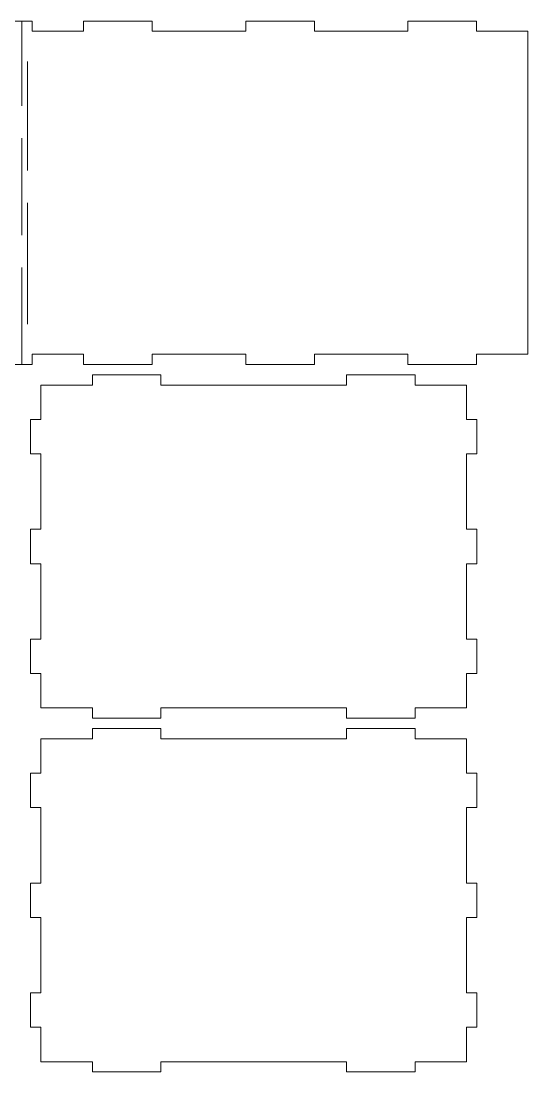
# Model space of a CAD drawing. Header units: millimetres. Extents: x -375 to 375, y -739 to 739.
# Drawn here: x 226.8 to 374.5, y -738.9 to -432.9 of the extents above; entities that cross this region are included whole.
import ezdxf

# ---------------------------------------------------------------- set-up
doc = ezdxf.new("R2010")
doc.units = ezdxf.units.MM
doc.header["$MEASUREMENT"] = 0
doc.layers.add('Camada 1', color=7, linetype='Continuous')

msp = doc.modelspace()

# ---------------------------------------------------------------- linework, layer by layer
at = {"layer": 'Camada 1', "color": 250, "lineweight": 20}
for points, knots in [([(265.0725, -435.9447), (265.0725, -435.9447), (292.3002, -435.9447), (292.3002, -435.9447), (292.3002, -435.9447), (292.3002, -435.9447), (292.3002, -432.9447), (292.3002, -432.9447), (292.3002, -432.9447), (292.3002, -432.9447), (312.3001, -432.9447), (312.3001, -432.9447), (312.3001, -432.9447), (312.3001, -432.9447), (312.3001, -435.9447), (312.3001, -435.9447), (312.3001, -435.9447), (312.3001, -435.9447), (339.5279, -435.9447), (339.5279, -435.9447), (339.5279, -435.9447), (339.5279, -435.9447), (339.5279, -432.9447), (339.5279, -432.9447), (339.5279, -432.9447), (339.5279, -432.9447), (359.5279, -432.9447), (359.5279, -432.9447), (359.5279, -432.9447), (359.5279, -432.9447), (359.5279, -435.9447), (359.5279, -435.9447), (359.5279, -435.9447), (359.5279, -435.9447), (374.5278, -435.9447), (374.5278, -435.9447), (374.5278, -435.9447), (374.5278, -435.9447), (374.5278, -529.9443), (374.5278, -529.9443), (374.5278, -529.9443), (374.5278, -529.9443), (359.5279, -529.9443), (359.5279, -529.9443), (359.5279, -529.9443), (359.5279, -529.9443), (359.5279, -532.9443), (359.5279, -532.9443), (359.5279, -532.9443), (359.5279, -532.9443), (339.5279, -532.9443), (339.5279, -532.9443), (339.5279, -532.9443), (339.5279, -532.9443), (339.5279, -529.9443), (339.5279, -529.9443), (339.5279, -529.9443), (339.5279, -529.9443), (312.3001, -529.9443), (312.3001, -529.9443), (312.3001, -529.9443), (312.3001, -529.9443), (312.3001, -532.9443), (312.3001, -532.9443), (312.3001, -532.9443), (312.3001, -532.9443), (292.3002, -532.9443), (292.3002, -532.9443), (292.3002, -532.9443), (292.3002, -532.9443), (292.3002, -529.9443), (292.3002, -529.9443), (292.3002, -529.9443), (292.3002, -529.9443), (265.0725, -529.9443), (265.0725, -529.9443), (265.0725, -529.9443), (265.0725, -529.9443), (265.0725, -532.9443), (265.0725, -532.9443), (265.0725, -532.9443), (265.0725, -532.9443), (245.0726, -532.9443), (245.0726, -532.9443), (245.0726, -532.9443), (245.0726, -532.9443), (245.0726, -529.9443), (245.0726, -529.9443), (245.0726, -529.9443), (245.0726, -529.9443), (230.0727, -529.9443), (230.0727, -529.9443), (230.0727, -529.9443), (230.0727, -529.9443), (230.0727, -532.9443), (230.0727, -532.9443), (230.0727, -532.9443), (230.0727, -532.9443), (224.0278, -532.9443), (224.0278, -532.9443), (224.0278, -532.9443), (224.0278, -532.9443), (224.0278, -529.9443), (224.0278, -529.9443), (224.0278, -529.9443), (224.0278, -529.9443), (217.9829, -529.9443), (217.9829, -529.9443), (217.9829, -529.9443), (217.9829, -529.9443), (217.9829, -532.9443), (217.9829, -532.9443), (217.9829, -532.9443), (217.9829, -532.9443), (209.8883, -532.9443), (209.8883, -532.9443), (209.8883, -532.9443), (209.8883, -532.9443), (209.8883, -529.9443), (209.8883, -529.9443), (209.8883, -529.9443), (209.8883, -529.9443), (203.8435, -529.9443), (203.8435, -529.9443), (203.8435, -529.9443), (203.8435, -529.9443), (203.8435, -532.9443), (203.8435, -532.9443), (203.8435, -532.9443), (203.8435, -532.9443), (197.7986, -532.9443), (197.7986, -532.9443), (197.7986, -532.9443), (197.7986, -532.9443), (197.7986, -529.9443), (197.7986, -529.9443), (197.7986, -529.9443), (197.7986, -529.9443), (193.2389, -529.9443), (193.2389, -529.9443), (193.2389, -529.9443), (193.2389, -529.9443), (193.2389, -519.9444), (193.2389, -519.9444), (193.2389, -519.9444), (193.2389, -519.9444), (190.2389, -519.9444), (190.2389, -519.9444), (190.2389, -519.9444), (190.2389, -519.9444), (190.2389, -509.9444), (190.2389, -509.9444), (190.2389, -509.9444), (190.2389, -509.9444), (193.2389, -509.9444), (193.2389, -509.9444), (193.2389, -509.9444), (193.2389, -509.9444), (193.2389, -487.9445), (193.2389, -487.9445), (193.2389, -487.9445), (193.2389, -487.9445), (190.2389, -487.9445), (190.2389, -487.9445), (190.2389, -487.9445), (190.2389, -487.9445), (190.2389, -477.9445), (190.2389, -477.9445), (190.2389, -477.9445), (190.2389, -477.9445), (193.2389, -477.9445), (193.2389, -477.9445), (193.2389, -477.9445), (193.2389, -477.9445), (193.2389, -455.9446), (193.2389, -455.9446), (193.2389, -455.9446), (193.2389, -455.9446), (190.2389, -455.9446), (190.2389, -455.9446), (190.2389, -455.9446), (190.2389, -455.9446), (190.2389, -445.9446), (190.2389, -445.9446), (190.2389, -445.9446), (190.2389, -445.9446), (193.2389, -445.9446), (193.2389, -445.9446), (193.2389, -445.9446), (193.2389, -445.9446), (193.2389, -435.9447), (193.2389, -435.9447), (193.2389, -435.9447), (193.2389, -435.9447), (197.7986, -435.9447), (197.7986, -435.9447), (197.7986, -435.9447), (197.7986, -435.9447), (197.7986, -432.9447), (197.7986, -432.9447), (197.7986, -432.9447), (197.7986, -432.9447), (203.8435, -432.9447), (203.8435, -432.9447), (203.8435, -432.9447), (203.8435, -432.9447), (203.8435, -435.9447), (203.8435, -435.9447), (203.8435, -435.9447), (203.8435, -435.9447), (209.8883, -435.9447), (209.8883, -435.9447), (209.8883, -435.9447), (209.8883, -435.9447), (209.8883, -432.9447), (209.8883, -432.9447), (209.8883, -432.9447), (209.8883, -432.9447), (217.9829, -432.9447), (217.9829, -432.9447), (217.9829, -432.9447), (217.9829, -432.9447), (217.9829, -435.9447), (217.9829, -435.9447), (217.9829, -435.9447), (217.9829, -435.9447), (224.0278, -435.9447), (224.0278, -435.9447), (224.0278, -435.9447), (224.0278, -435.9447), (224.0278, -432.9447), (224.0278, -432.9447), (224.0278, -432.9447), (224.0278, -432.9447), (230.0727, -432.9447), (230.0727, -432.9447), (230.0727, -432.9447), (230.0727, -432.9447), (230.0727, -435.9447), (230.0727, -435.9447), (230.0727, -435.9447), (230.0727, -435.9447), (245.0726, -435.9447), (245.0726, -435.9447), (245.0726, -435.9447), (245.0726, -435.9447), (245.0726, -432.9447), (245.0726, -432.9447), (245.0726, -432.9447), (245.0726, -432.9447), (265.0725, -432.9447), (265.0725, -432.9447), (265.0725, -432.9447), (265.0725, -432.9447), (265.0725, -435.9447), (265.0725, -435.9447)], [0, 0, 0, 0, 0.01538462, 0.01538462, 0.01538462, 0.01538462, 0.03076923, 0.03076923, 0.03076923, 0.03076923, 0.04615385, 0.04615385, 0.04615385, 0.04615385, 0.06153846, 0.06153846, 0.06153846, 0.06153846, 0.07692308, 0.07692308, 0.07692308, 0.07692308, 0.09230769, 0.09230769, 0.09230769, 0.09230769, 0.10769231, 0.10769231, 0.10769231, 0.10769231, 0.12307692, 0.12307692, 0.12307692, 0.12307692, 0.13846154, 0.13846154, 0.13846154, 0.13846154, 0.15384615, 0.15384615, 0.15384615, 0.15384615, 0.16923077, 0.16923077, 0.16923077, 0.16923077, 0.18461538, 0.18461538, 0.18461538, 0.18461538, 0.2, 0.2, 0.2, 0.2, 0.21538462, 0.21538462, 0.21538462, 0.21538462, 0.23076923, 0.23076923, 0.23076923, 0.23076923, 0.24615385, 0.24615385, 0.24615385, 0.24615385, 0.26153846, 0.26153846, 0.26153846, 0.26153846, 0.27692308, 0.27692308, 0.27692308, 0.27692308, 0.29230769, 0.29230769, 0.29230769, 0.29230769, 0.30769231, 0.30769231, 0.30769231, 0.30769231, 0.32307692, 0.32307692, 0.32307692, 0.32307692, 0.33846154, 0.33846154, 0.33846154, 0.33846154, 0.35384615, 0.35384615, 0.35384615, 0.35384615, 0.36923077, 0.36923077, 0.36923077, 0.36923077, 0.38461538, 0.38461538, 0.38461538, 0.38461538, 0.4, 0.4, 0.4, 0.4, 0.41538462, 0.41538462, 0.41538462, 0.41538462, 0.43076923, 0.43076923, 0.43076923, 0.43076923, 0.44615385, 0.44615385, 0.44615385, 0.44615385, 0.46153846, 0.46153846, 0.46153846, 0.46153846, 0.47692308, 0.47692308, 0.47692308, 0.47692308, 0.49230769, 0.49230769, 0.49230769, 0.49230769, 0.50769231, 0.50769231, 0.50769231, 0.50769231, 0.52307692, 0.52307692, 0.52307692, 0.52307692, 0.53846154, 0.53846154, 0.53846154, 0.53846154, 0.55384615, 0.55384615, 0.55384615, 0.55384615, 0.56923077, 0.56923077, 0.56923077, 0.56923077, 0.58461538, 0.58461538, 0.58461538, 0.58461538, 0.6, 0.6, 0.6, 0.6, 0.61538462, 0.61538462, 0.61538462, 0.61538462, 0.63076923, 0.63076923, 0.63076923, 0.63076923, 0.64615385, 0.64615385, 0.64615385, 0.64615385, 0.66153846, 0.66153846, 0.66153846, 0.66153846, 0.67692308, 0.67692308, 0.67692308, 0.67692308, 0.69230769, 0.69230769, 0.69230769, 0.69230769, 0.70769231, 0.70769231, 0.70769231, 0.70769231, 0.72307692, 0.72307692, 0.72307692, 0.72307692, 0.73846154, 0.73846154, 0.73846154, 0.73846154, 0.75384615, 0.75384615, 0.75384615, 0.75384615, 0.76923077, 0.76923077, 0.76923077, 0.76923077, 0.78461538, 0.78461538, 0.78461538, 0.78461538, 0.8, 0.8, 0.8, 0.8, 0.81538462, 0.81538462, 0.81538462, 0.81538462, 0.83076923, 0.83076923, 0.83076923, 0.83076923, 0.84615385, 0.84615385, 0.84615385, 0.84615385, 0.86153846, 0.86153846, 0.86153846, 0.86153846, 0.87692308, 0.87692308, 0.87692308, 0.87692308, 0.89230769, 0.89230769, 0.89230769, 0.89230769, 0.90769231, 0.90769231, 0.90769231, 0.90769231, 0.92307692, 0.92307692, 0.92307692, 0.92307692, 0.93846154, 0.93846154, 0.93846154, 0.93846154, 0.95384615, 0.95384615, 0.95384615, 0.95384615, 0.96923077, 0.96923077, 0.96923077, 0.96923077, 1, 1, 1, 1]), ([(267.6121, -632.944), (267.6121, -632.944), (321.6119, -632.944), (321.6119, -632.944), (321.6119, -632.944), (321.6119, -632.944), (321.6119, -635.944), (321.6119, -635.944), (321.6119, -635.944), (321.6119, -635.944), (341.6119, -635.944), (341.6119, -635.944), (341.6119, -635.944), (341.6119, -635.944), (341.6119, -632.944), (341.6119, -632.944), (341.6119, -632.944), (341.6119, -632.944), (356.6118, -632.944), (356.6118, -632.944), (356.6118, -632.944), (356.6118, -632.944), (356.6118, -622.944), (356.6118, -622.944), (356.6118, -622.944), (356.6118, -622.944), (359.6118, -622.944), (359.6118, -622.944), (359.6118, -622.944), (359.6118, -622.944), (359.6118, -612.9441), (359.6118, -612.9441), (359.6118, -612.9441), (359.6118, -612.9441), (356.6118, -612.9441), (356.6118, -612.9441), (356.6118, -612.9441), (356.6118, -612.9441), (356.6118, -590.9441), (356.6118, -590.9441), (356.6118, -590.9441), (356.6118, -590.9441), (359.6118, -590.9441), (359.6118, -590.9441), (359.6118, -590.9441), (359.6118, -590.9441), (359.6118, -580.9442), (359.6118, -580.9442), (359.6118, -580.9442), (359.6118, -580.9442), (356.6118, -580.9442), (356.6118, -580.9442), (356.6118, -580.9442), (356.6118, -580.9442), (356.6118, -558.9442), (356.6118, -558.9442), (356.6118, -558.9442), (356.6118, -558.9442), (359.6118, -558.9442), (359.6118, -558.9442), (359.6118, -558.9442), (359.6118, -558.9442), (359.6118, -548.9443), (359.6118, -548.9443), (359.6118, -548.9443), (359.6118, -548.9443), (356.6118, -548.9443), (356.6118, -548.9443), (356.6118, -548.9443), (356.6118, -548.9443), (356.6118, -538.9443), (356.6118, -538.9443), (356.6118, -538.9443), (356.6118, -538.9443), (341.6119, -538.9443), (341.6119, -538.9443), (341.6119, -538.9443), (341.6119, -538.9443), (341.6119, -535.9443), (341.6119, -535.9443), (341.6119, -535.9443), (341.6119, -535.9443), (321.6119, -535.9443), (321.6119, -535.9443), (321.6119, -535.9443), (321.6119, -535.9443), (321.6119, -538.9443), (321.6119, -538.9443), (321.6119, -538.9443), (321.6119, -538.9443), (267.6121, -538.9443), (267.6121, -538.9443), (267.6121, -538.9443), (267.6121, -538.9443), (267.6121, -535.9443), (267.6121, -535.9443), (267.6121, -535.9443), (267.6121, -535.9443), (247.6121, -535.9443), (247.6121, -535.9443), (247.6121, -535.9443), (247.6121, -535.9443), (247.6121, -538.9443), (247.6121, -538.9443), (247.6121, -538.9443), (247.6121, -538.9443), (232.6122, -538.9443), (232.6122, -538.9443), (232.6122, -538.9443), (232.6122, -538.9443), (232.6122, -548.9443), (232.6122, -548.9443), (232.6122, -548.9443), (232.6122, -548.9443), (229.6122, -548.9443), (229.6122, -548.9443), (229.6122, -548.9443), (229.6122, -548.9443), (229.6122, -558.9442), (229.6122, -558.9442), (229.6122, -558.9442), (229.6122, -558.9442), (232.6122, -558.9442), (232.6122, -558.9442), (232.6122, -558.9442), (232.6122, -558.9442), (232.6122, -580.9442), (232.6122, -580.9442), (232.6122, -580.9442), (232.6122, -580.9442), (229.6122, -580.9442), (229.6122, -580.9442), (229.6122, -580.9442), (229.6122, -580.9442), (229.6122, -590.9441), (229.6122, -590.9441), (229.6122, -590.9441), (229.6122, -590.9441), (232.6122, -590.9441), (232.6122, -590.9441), (232.6122, -590.9441), (232.6122, -590.9441), (232.6122, -612.9441), (232.6122, -612.9441), (232.6122, -612.9441), (232.6122, -612.9441), (229.6122, -612.9441), (229.6122, -612.9441), (229.6122, -612.9441), (229.6122, -612.9441), (229.6122, -622.944), (229.6122, -622.944), (229.6122, -622.944), (229.6122, -622.944), (232.6122, -622.944), (232.6122, -622.944), (232.6122, -622.944), (232.6122, -622.944), (232.6122, -632.944), (232.6122, -632.944), (232.6122, -632.944), (232.6122, -632.944), (247.6121, -632.944), (247.6121, -632.944), (247.6121, -632.944), (247.6121, -632.944), (247.6121, -635.944), (247.6121, -635.944), (247.6121, -635.944), (247.6121, -635.944), (267.6121, -635.944), (267.6121, -635.944), (267.6121, -635.944), (267.6121, -635.944), (267.6121, -632.944), (267.6121, -632.944)], [0, 0, 0, 0, 0.02222222, 0.02222222, 0.02222222, 0.02222222, 0.04444444, 0.04444444, 0.04444444, 0.04444444, 0.06666667, 0.06666667, 0.06666667, 0.06666667, 0.08888889, 0.08888889, 0.08888889, 0.08888889, 0.11111111, 0.11111111, 0.11111111, 0.11111111, 0.13333333, 0.13333333, 0.13333333, 0.13333333, 0.15555556, 0.15555556, 0.15555556, 0.15555556, 0.17777778, 0.17777778, 0.17777778, 0.17777778, 0.2, 0.2, 0.2, 0.2, 0.22222222, 0.22222222, 0.22222222, 0.22222222, 0.24444444, 0.24444444, 0.24444444, 0.24444444, 0.26666667, 0.26666667, 0.26666667, 0.26666667, 0.28888889, 0.28888889, 0.28888889, 0.28888889, 0.31111111, 0.31111111, 0.31111111, 0.31111111, 0.33333333, 0.33333333, 0.33333333, 0.33333333, 0.35555556, 0.35555556, 0.35555556, 0.35555556, 0.37777778, 0.37777778, 0.37777778, 0.37777778, 0.4, 0.4, 0.4, 0.4, 0.42222222, 0.42222222, 0.42222222, 0.42222222, 0.44444444, 0.44444444, 0.44444444, 0.44444444, 0.46666667, 0.46666667, 0.46666667, 0.46666667, 0.48888889, 0.48888889, 0.48888889, 0.48888889, 0.51111111, 0.51111111, 0.51111111, 0.51111111, 0.53333333, 0.53333333, 0.53333333, 0.53333333, 0.55555556, 0.55555556, 0.55555556, 0.55555556, 0.57777778, 0.57777778, 0.57777778, 0.57777778, 0.6, 0.6, 0.6, 0.6, 0.62222222, 0.62222222, 0.62222222, 0.62222222, 0.64444444, 0.64444444, 0.64444444, 0.64444444, 0.66666667, 0.66666667, 0.66666667, 0.66666667, 0.68888889, 0.68888889, 0.68888889, 0.68888889, 0.71111111, 0.71111111, 0.71111111, 0.71111111, 0.73333333, 0.73333333, 0.73333333, 0.73333333, 0.75555556, 0.75555556, 0.75555556, 0.75555556, 0.77777778, 0.77777778, 0.77777778, 0.77777778, 0.8, 0.8, 0.8, 0.8, 0.82222222, 0.82222222, 0.82222222, 0.82222222, 0.84444444, 0.84444444, 0.84444444, 0.84444444, 0.86666667, 0.86666667, 0.86666667, 0.86666667, 0.88888889, 0.88888889, 0.88888889, 0.88888889, 0.91111111, 0.91111111, 0.91111111, 0.91111111, 0.93333333, 0.93333333, 0.93333333, 0.93333333, 0.95555556, 0.95555556, 0.95555556, 0.95555556, 1, 1, 1, 1]), ([(267.6121, -641.944), (267.6121, -641.944), (321.6119, -641.944), (321.6119, -641.944), (321.6119, -641.944), (321.6119, -641.944), (321.6119, -638.944), (321.6119, -638.944), (321.6119, -638.944), (321.6119, -638.944), (341.6119, -638.944), (341.6119, -638.944), (341.6119, -638.944), (341.6119, -638.944), (341.6119, -641.944), (341.6119, -641.944), (341.6119, -641.944), (341.6119, -641.944), (356.6118, -641.944), (356.6118, -641.944), (356.6118, -641.944), (356.6118, -641.944), (356.6118, -651.944), (356.6118, -651.944), (356.6118, -651.944), (356.6118, -651.944), (359.6118, -651.944), (359.6118, -651.944), (359.6118, -651.944), (359.6118, -651.944), (359.6118, -661.9439), (359.6118, -661.9439), (359.6118, -661.9439), (359.6118, -661.9439), (356.6118, -661.9439), (356.6118, -661.9439), (356.6118, -661.9439), (356.6118, -661.9439), (356.6118, -683.9439), (356.6118, -683.9439), (356.6118, -683.9439), (356.6118, -683.9439), (359.6118, -683.9439), (359.6118, -683.9439), (359.6118, -683.9439), (359.6118, -683.9439), (359.6118, -693.9438), (359.6118, -693.9438), (359.6118, -693.9438), (359.6118, -693.9438), (356.6118, -693.9438), (356.6118, -693.9438), (356.6118, -693.9438), (356.6118, -693.9438), (356.6118, -715.9438), (356.6118, -715.9438), (356.6118, -715.9438), (356.6118, -715.9438), (359.6118, -715.9438), (359.6118, -715.9438), (359.6118, -715.9438), (359.6118, -715.9438), (359.6118, -725.9437), (359.6118, -725.9437), (359.6118, -725.9437), (359.6118, -725.9437), (356.6118, -725.9437), (356.6118, -725.9437), (356.6118, -725.9437), (356.6118, -725.9437), (356.6118, -735.9437), (356.6118, -735.9437), (356.6118, -735.9437), (356.6118, -735.9437), (341.6119, -735.9437), (341.6119, -735.9437), (341.6119, -735.9437), (341.6119, -735.9437), (341.6119, -738.9437), (341.6119, -738.9437), (341.6119, -738.9437), (341.6119, -738.9437), (321.6119, -738.9437), (321.6119, -738.9437), (321.6119, -738.9437), (321.6119, -738.9437), (321.6119, -735.9437), (321.6119, -735.9437), (321.6119, -735.9437), (321.6119, -735.9437), (267.6121, -735.9437), (267.6121, -735.9437), (267.6121, -735.9437), (267.6121, -735.9437), (267.6121, -738.9437), (267.6121, -738.9437), (267.6121, -738.9437), (267.6121, -738.9437), (247.6121, -738.9437), (247.6121, -738.9437), (247.6121, -738.9437), (247.6121, -738.9437), (247.6121, -735.9437), (247.6121, -735.9437), (247.6121, -735.9437), (247.6121, -735.9437), (232.6122, -735.9437), (232.6122, -735.9437), (232.6122, -735.9437), (232.6122, -735.9437), (232.6122, -725.9437), (232.6122, -725.9437), (232.6122, -725.9437), (232.6122, -725.9437), (229.6122, -725.9437), (229.6122, -725.9437), (229.6122, -725.9437), (229.6122, -725.9437), (229.6122, -715.9438), (229.6122, -715.9438), (229.6122, -715.9438), (229.6122, -715.9438), (232.6122, -715.9438), (232.6122, -715.9438), (232.6122, -715.9438), (232.6122, -715.9438), (232.6122, -693.9438), (232.6122, -693.9438), (232.6122, -693.9438), (232.6122, -693.9438), (229.6122, -693.9438), (229.6122, -693.9438), (229.6122, -693.9438), (229.6122, -693.9438), (229.6122, -683.9439), (229.6122, -683.9439), (229.6122, -683.9439), (229.6122, -683.9439), (232.6122, -683.9439), (232.6122, -683.9439), (232.6122, -683.9439), (232.6122, -683.9439), (232.6122, -661.9439), (232.6122, -661.9439), (232.6122, -661.9439), (232.6122, -661.9439), (229.6122, -661.9439), (229.6122, -661.9439), (229.6122, -661.9439), (229.6122, -661.9439), (229.6122, -651.944), (229.6122, -651.944), (229.6122, -651.944), (229.6122, -651.944), (232.6122, -651.944), (232.6122, -651.944), (232.6122, -651.944), (232.6122, -651.944), (232.6122, -641.944), (232.6122, -641.944), (232.6122, -641.944), (232.6122, -641.944), (247.6121, -641.944), (247.6121, -641.944), (247.6121, -641.944), (247.6121, -641.944), (247.6121, -638.944), (247.6121, -638.944), (247.6121, -638.944), (247.6121, -638.944), (267.6121, -638.944), (267.6121, -638.944), (267.6121, -638.944), (267.6121, -638.944), (267.6121, -641.944), (267.6121, -641.944)], [0, 0, 0, 0, 0.02222222, 0.02222222, 0.02222222, 0.02222222, 0.04444444, 0.04444444, 0.04444444, 0.04444444, 0.06666667, 0.06666667, 0.06666667, 0.06666667, 0.08888889, 0.08888889, 0.08888889, 0.08888889, 0.11111111, 0.11111111, 0.11111111, 0.11111111, 0.13333333, 0.13333333, 0.13333333, 0.13333333, 0.15555556, 0.15555556, 0.15555556, 0.15555556, 0.17777778, 0.17777778, 0.17777778, 0.17777778, 0.2, 0.2, 0.2, 0.2, 0.22222222, 0.22222222, 0.22222222, 0.22222222, 0.24444444, 0.24444444, 0.24444444, 0.24444444, 0.26666667, 0.26666667, 0.26666667, 0.26666667, 0.28888889, 0.28888889, 0.28888889, 0.28888889, 0.31111111, 0.31111111, 0.31111111, 0.31111111, 0.33333333, 0.33333333, 0.33333333, 0.33333333, 0.35555556, 0.35555556, 0.35555556, 0.35555556, 0.37777778, 0.37777778, 0.37777778, 0.37777778, 0.4, 0.4, 0.4, 0.4, 0.42222222, 0.42222222, 0.42222222, 0.42222222, 0.44444444, 0.44444444, 0.44444444, 0.44444444, 0.46666667, 0.46666667, 0.46666667, 0.46666667, 0.48888889, 0.48888889, 0.48888889, 0.48888889, 0.51111111, 0.51111111, 0.51111111, 0.51111111, 0.53333333, 0.53333333, 0.53333333, 0.53333333, 0.55555556, 0.55555556, 0.55555556, 0.55555556, 0.57777778, 0.57777778, 0.57777778, 0.57777778, 0.6, 0.6, 0.6, 0.6, 0.62222222, 0.62222222, 0.62222222, 0.62222222, 0.64444444, 0.64444444, 0.64444444, 0.64444444, 0.66666667, 0.66666667, 0.66666667, 0.66666667, 0.68888889, 0.68888889, 0.68888889, 0.68888889, 0.71111111, 0.71111111, 0.71111111, 0.71111111, 0.73333333, 0.73333333, 0.73333333, 0.73333333, 0.75555556, 0.75555556, 0.75555556, 0.75555556, 0.77777778, 0.77777778, 0.77777778, 0.77777778, 0.8, 0.8, 0.8, 0.8, 0.82222222, 0.82222222, 0.82222222, 0.82222222, 0.84444444, 0.84444444, 0.84444444, 0.84444444, 0.86666667, 0.86666667, 0.86666667, 0.86666667, 0.88888889, 0.88888889, 0.88888889, 0.88888889, 0.91111111, 0.91111111, 0.91111111, 0.91111111, 0.93333333, 0.93333333, 0.93333333, 0.93333333, 0.95555556, 0.95555556, 0.95555556, 0.95555556, 1, 1, 1, 1])]:
    msp.add_open_spline(points, degree=3, knots=knots, dxfattribs=at)
for points in [[(227.0503, -457.6799), (227.0503, -457.6799), (227.0503, -432.9443), (227.0503, -432.9443)], [(228.7063, -476.4961), (228.7063, -476.4961), (228.7063, -444.7044), (228.7063, -444.7044)], [(227.0503, -495.3122), (227.0503, -495.3122), (227.0503, -467.0881), (227.0503, -467.0881)], [(228.7063, -521.1842), (228.7063, -521.1842), (228.7063, -485.904), (228.7063, -485.904)], [(227.0503, -532.9443), (227.0503, -532.9443), (227.0503, -504.7202), (227.0503, -504.7202)]]:
    msp.add_open_spline(points, degree=3, dxfattribs=at)

doc.saveas('drawing.dxf')
